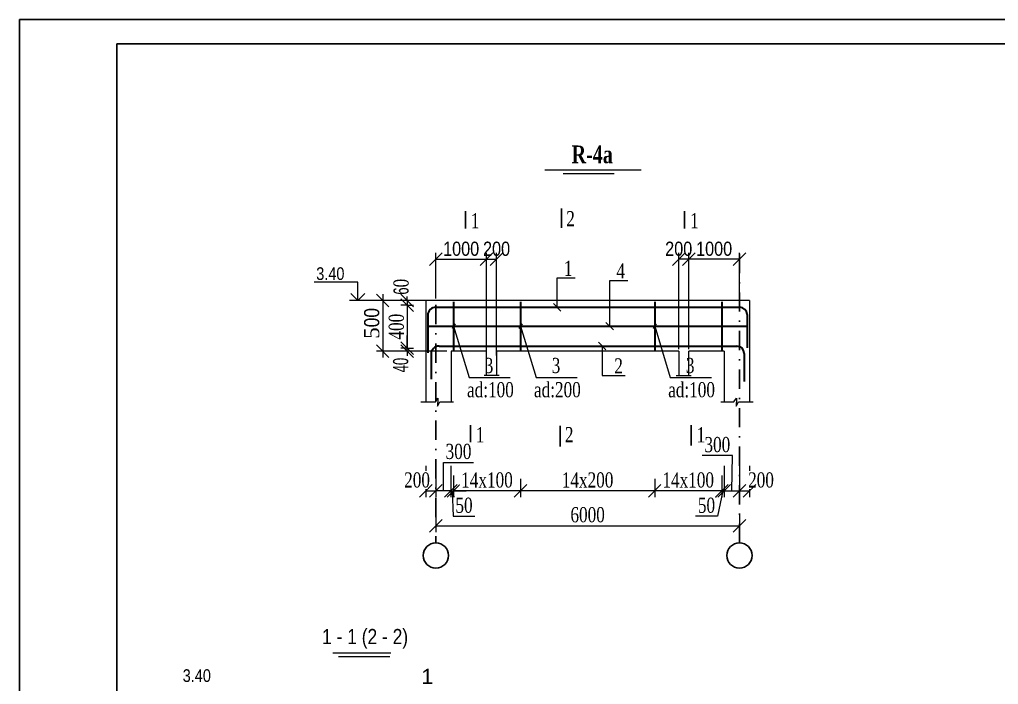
# Model space of a CAD drawing. Header units: millimetres. Extents: x -149347 to 251215, y -2929184 to -2541447.
# Drawn here: x 67574 to 86920, y -2722133 to -2708991 of the extents above; entities that cross this region are included whole.
import ezdxf

# ---------------------------------------------------------------- set-up
doc = ezdxf.new("R2010")
doc.units = ezdxf.units.MM
doc.linetypes.add('DASHDOTX2', pattern=[50.8, 25.4, -12.7, 0, -12.7])
doc.layers.add('APS_MADEIRA', color=35, linetype='Continuous', lineweight=15)
doc.styles.add('400', font='times.ttf', dxfattribs={"width": 0.75, "height": 300})
doc.styles.add('Arial', font='arial.ttf')
doc.styles.add('style1', font='A3TI(LA).TTF', dxfattribs={"height": 400})
doc.styles.add('style6', font='ARIALN.TTF', dxfattribs={"height": 300})
doc.styles.add('Times New  Roman', font='times.ttf')
doc.styles.add('yazitipi', font='ARIALN.TTF')
doc.dimstyles.new('DIM_100', dxfattribs={"dimscale": 100, "dimtxt": 250, "dimasz": 2.5, "dimexe": 1.25, "dimexo": 0.625, "dimtad": 1, "dimdec": 0, "dimtxsty": 'style1', "dimblk": 'OBLIQUE', "dimcen": 2.5, "dimdle": 1.25, "dimclrd": 251, "dimclre": 251, "dimaunit": 1, "dimadec": 3, "dimazin": 0, "dimtfac": 1, "dimtdec": 0, "dimtmove": 1, "dimatfit": 3, "dimfxl": 1.25, "dimlwd": 5, "dimlwe": 5, "dimarcsym": 0})
doc.dimstyles.new('sevda', dxfattribs={"dimscale": 100, "dimtxt": 2.8, "dimasz": 2.5, "dimexe": 1.25, "dimexo": 0.625, "dimtad": 1, "dimtxsty": 'yazitipi', "dimblk": 'OBLIQUE', "dimcen": 2.5, "dimclrd": 253, "dimclre": 253, "dimclrt": 73, "dimaunit": 1, "dimadec": 3, "dimazin": 0, "dimtfac": 1, "dimtmove": 1, "dimatfit": 3, "dimfxl": 1, "dimlwd": 9, "dimlwe": 9, "dimarcsym": 0})
doc.dimstyles.new('tebriz', dxfattribs={"dimtxt": 280, "dimasz": 150, "dimexe": 150, "dimexo": 0.625, "dimgap": 65, "dimtad": 1, "dimdec": 0, "dimdsep": 32, "dimtxsty": 'Times New  Roman', "dimblk": 'OBLIQUE', "dimcen": 0, "dimdle": 150, "dimclrd": 7, "dimclre": 256, "dimclrt": 256, "dimadec": 0, "dimazin": 0, "dimtfac": 1, "dimtdec": 0, "dimtmove": 0, "dimatfit": 3, "dimldrblk": 'OBLIQUE', "dimfxl": 1, "dimtolj": 1, "dimlwd": 15, "dimlwe": 9, "dimarcsym": 0})

# ---------------------------------------------------------------- blocks, each defined once
blk = doc.blocks.new('_Oblique')
at = {"color": 0, "linetype": 'ByBlock', "lineweight": -2}
blk.add_line((-0.5, -0.5), (0.5, 0.5), dxfattribs=at)
blk = doc.blocks.new('*D675')
at = {"color": 251, "linetype": 'ByBlock', "lineweight": 5, "ltscale": 15, "transparency": 16777216}
blk.add_line((74750, -2714421), (74750, -2715670), dxfattribs=at)
at = {"color": 251, "lineweight": 5, "ltscale": 15, "transparency": 16777216}
for p, q in [((75780, -2714546), (74625, -2714546)), ((76017, -2715545), (74625, -2715545))]:
    blk.add_line(p, q, dxfattribs=at)
at = {"layer": 'Defpoints', "color": 0, "lineweight": 15, "ltscale": 15, "transparency": 16777216}
for p in [(75843, -2714546), (74750, -2715545), (76080, -2715545)]:
    blk.add_point(p, dxfattribs=at)
at = {"color": 251, "lineweight": 5, "ltscale": 15, "transparency": 16777216, "xscale": 250, "yscale": 250, "zscale": 250}
for p, rotation in [((74750, -2714546), 90), ((74750, -2715545), 270)]:
    blk.add_blockref('_Oblique', p, dxfattribs=dict(at, rotation=rotation))
at = {"color": 0, "lineweight": 15, "ltscale": 15, "transparency": 16777216, "insert": (74535, -2714996), "char_height": 300, "attachment_point": 5, "rotation": 90, "style": 'style6'}
blk.add_mtext('{\\fTimes New Roman|b0|i0|c238|p18;5}00', dxfattribs=at)
blk = doc.blocks.new('*D847')
at = {"color": 251, "linetype": 'ByBlock', "lineweight": 5, "ltscale": 50, "transparency": 16777216}
for p, q in [((75236, -2714546), (75236, -2714296)), ((75236, -2714636), (75236, -2714886))]:
    blk.add_line(p, q, dxfattribs=at)
at = {"color": 251, "lineweight": 5, "ltscale": 50, "transparency": 16777216}
for p, q in [((75237, -2714546), (75111, -2714546)), ((75237, -2714636), (75111, -2714636))]:
    blk.add_line(p, q, dxfattribs=at)
at = {"layer": 'Defpoints', "color": 0, "lineweight": 15, "ltscale": 50, "transparency": 16777216}
for p in [(75236, -2714636), (75531, -2714636), (75636, -2714546)]:
    blk.add_point(p, dxfattribs=at)
at = {"color": 0, "lineweight": 15, "ltscale": 50, "transparency": 16777216, "insert": (75115, -2714272), "char_height": 300, "attachment_point": 5, "rotation": 90, "style": '400', "bg_fill": 3, "box_fill_scale": 1.1, "bg_fill_color": 9, "bg_fill_true_color": 13158600, "bg_fill_transparency": 0}
blk.add_mtext('{\\fArial Narrow|b0|i0|c238|p34;6}0', dxfattribs=at)
at = {"color": 251, "linetype": 'ByBlock', "lineweight": 5, "ltscale": 50, "transparency": 16777216}
blk.add_line((75236, -2714546), (75236, -2714636), dxfattribs=at)
at = {"color": 251, "lineweight": 5, "ltscale": 50, "transparency": 16777216, "xscale": 250, "yscale": 250, "zscale": 250}
for p, rotation in [((75236, -2714546), 270), ((75236, -2714636), 90)]:
    blk.add_blockref('_Oblique', p, dxfattribs=dict(at, rotation=rotation))
blk = doc.blocks.new('*D848')
at = {"color": 251, "linetype": 'ByBlock', "lineweight": 5, "ltscale": 50, "transparency": 16777216}
for p, q in [((75236, -2715486), (75236, -2715236)), ((75236, -2715545), (75236, -2715795))]:
    blk.add_line(p, q, dxfattribs=at)
at = {"color": 251, "lineweight": 5, "ltscale": 50, "transparency": 16777216}
for p, q in [((75237, -2715486), (75111, -2715486)), ((75237, -2715545), (75111, -2715545))]:
    blk.add_line(p, q, dxfattribs=at)
at = {"layer": 'Defpoints', "color": 0, "lineweight": 15, "ltscale": 50, "transparency": 16777216}
for p in [(75236, -2715486), (75447, -2715545), (75458, -2715486)]:
    blk.add_point(p, dxfattribs=at)
at = {"color": 0, "lineweight": 15, "ltscale": 50, "transparency": 16777216, "insert": (75107, -2715820), "char_height": 300, "attachment_point": 5, "rotation": 90, "style": '400', "bg_fill": 3, "box_fill_scale": 1.1, "bg_fill_color": 9, "bg_fill_true_color": 13158600, "bg_fill_transparency": 0}
blk.add_mtext('{\\fArial Narrow|b0|i0|c238|p34;40}', dxfattribs=at)
at = {"color": 251, "linetype": 'ByBlock', "lineweight": 5, "ltscale": 50, "transparency": 16777216}
blk.add_line((75236, -2715545), (75236, -2715486), dxfattribs=at)
at = {"color": 251, "lineweight": 5, "ltscale": 50, "transparency": 16777216, "xscale": 250, "yscale": 250, "zscale": 250}
for p, rotation in [((75236, -2715486), 270), ((75236, -2715545), 90)]:
    blk.add_blockref('_Oblique', p, dxfattribs=dict(at, rotation=rotation))
blk = doc.blocks.new('*D676')
at = {"color": 251, "linetype": 'ByBlock', "lineweight": 5, "ltscale": 50, "transparency": 16777216}
blk.add_line((75236, -2714634), (75236, -2715487), dxfattribs=at)
at = {"color": 251, "lineweight": 5, "ltscale": 50, "transparency": 16777216}
for p, q in [((75236, -2714636), (75361, -2714636)), ((75236, -2715486), (75361, -2715486))]:
    blk.add_line(p, q, dxfattribs=at)
at = {"layer": 'Defpoints', "color": 0, "lineweight": 15, "ltscale": 50, "transparency": 16777216}
for p in [(75236, -2714636), (75236, -2715486), (75236, -2715486)]:
    blk.add_point(p, dxfattribs=at)
at = {"color": 0, "lineweight": 15, "ltscale": 50, "transparency": 16777216, "insert": (75021, -2715061), "char_height": 300, "attachment_point": 5, "rotation": 90, "style": '400', "bg_fill": 3, "box_fill_scale": 1.1, "bg_fill_color": 9, "bg_fill_true_color": 13158600, "bg_fill_transparency": 0}
blk.add_mtext('{\\fTimes New Roman|b0|i0|c238|p18;4}00', dxfattribs=at)
at = {"color": 251, "lineweight": 5, "ltscale": 50, "transparency": 16777216, "xscale": 250, "yscale": 250, "zscale": 250}
for p, rotation in [((75236, -2714636), 90), ((75236, -2715486), 270)]:
    blk.add_blockref('_Oblique', p, dxfattribs=dict(at, rotation=rotation))
blk = doc.blocks.new('*D677')
at = {"color": 251, "lineweight": 5, "ltscale": 50, "transparency": 16777216}
for p, q in [((75801, -2718778), (75801, -2719120)), ((81801, -2718778), (81801, -2719120))]:
    blk.add_line(p, q, dxfattribs=at)
at = {"color": 251, "linetype": 'ByBlock', "lineweight": 5, "ltscale": 50, "transparency": 16777216}
blk.add_line((75800, -2718995), (81803, -2718995), dxfattribs=at)
at = {"layer": 'Defpoints', "color": 0, "lineweight": 15, "ltscale": 50, "transparency": 16777216}
for p in [(75801, -2718716), (81801, -2718716), (81801, -2718995)]:
    blk.add_point(p, dxfattribs=at)
at = {"color": 251, "lineweight": 5, "ltscale": 50, "transparency": 16777216, "xscale": 250, "yscale": 250, "zscale": 250, "rotation": 180}
blk.add_blockref('_Oblique', (75801, -2718995), dxfattribs=at)
at = {"color": 251, "lineweight": 5, "ltscale": 50, "transparency": 16777216, "xscale": 250, "yscale": 250, "zscale": 250}
blk.add_blockref('_Oblique', (81801, -2718995), dxfattribs=at)
at = {"color": 0, "lineweight": 15, "ltscale": 50, "transparency": 16777216, "insert": (78801, -2718780), "char_height": 300, "attachment_point": 5, "style": '400', "bg_fill": 3, "box_fill_scale": 1.1, "bg_fill_color": 9, "bg_fill_true_color": 13158600, "bg_fill_transparency": 0}
blk.add_mtext('6000', dxfattribs=at)
blk = doc.blocks.new('mekteb')
at = {"color": 0, "lineweight": 25}
for p, q in [((99643, -1821466), (139843, -1821466)), ((99643, -1849866), (99643, -1821466))]:
    blk.add_line(p, q, dxfattribs=at)
at = {"color": 0, "lineweight": 25, "ltscale": 15}
for p in [(101643, -1849366), (139343, -1821966)]:
    blk.add_line(p, (101643, -1821966), dxfattribs=at)
blk = doc.blocks.new('*D678')
at = {"color": 253, "linetype": 'Continuous', "lineweight": 9, "ltscale": 15, "transparency": 16777216}
for p, q in [((75801, -2714503), (75801, -2713603)), ((76801, -2714041), (76801, -2713603))]:
    blk.add_line(p, q, dxfattribs=at)
at = {"color": 253, "lineweight": 9, "ltscale": 15, "transparency": 16777216}
blk.add_line((75801, -2713728), (76801, -2713728), dxfattribs=at)
at = {"layer": 'Defpoints', "color": 0, "lineweight": 15, "ltscale": 15, "transparency": 16777216}
for p in [(76801, -2713728), (76801, -2714103), (75801, -2714565)]:
    blk.add_point(p, dxfattribs=at)
at = {"color": 253, "lineweight": 9, "ltscale": 15, "transparency": 16777216, "xscale": 250, "yscale": 250, "zscale": 250, "rotation": 180}
blk.add_blockref('_Oblique', (75801, -2713728), dxfattribs=at)
at = {"color": 253, "lineweight": 9, "ltscale": 15, "transparency": 16777216, "xscale": 250, "yscale": 250, "zscale": 250}
blk.add_blockref('_Oblique', (76801, -2713728), dxfattribs=at)
at = {"color": 73, "lineweight": 15, "ltscale": 15, "transparency": 16777216, "insert": (76301, -2713523), "char_height": 280, "attachment_point": 5, "style": 'yazitipi'}
blk.add_mtext('1000', dxfattribs=at)
blk = doc.blocks.new('*D679')
at = {"color": 253, "linetype": 'Continuous', "lineweight": 9, "ltscale": 15, "transparency": 16777216}
for p, q in [((76801, -2715565), (76801, -2713603)), ((77001, -2715634), (77001, -2713603))]:
    blk.add_line(p, q, dxfattribs=at)
at = {"color": 253, "lineweight": 9, "ltscale": 15, "transparency": 16777216}
blk.add_line((76801, -2713728), (77001, -2713728), dxfattribs=at)
at = {"layer": 'Defpoints', "color": 0, "lineweight": 15, "ltscale": 15, "transparency": 16777216}
for p in [(77001, -2713728), (76801, -2715627), (77001, -2715697)]:
    blk.add_point(p, dxfattribs=at)
at = {"color": 253, "lineweight": 9, "ltscale": 15, "transparency": 16777216, "xscale": 250, "yscale": 250, "zscale": 250, "rotation": 180}
blk.add_blockref('_Oblique', (76801, -2713728), dxfattribs=at)
at = {"color": 253, "lineweight": 9, "ltscale": 15, "transparency": 16777216, "xscale": 250, "yscale": 250, "zscale": 250}
blk.add_blockref('_Oblique', (77001, -2713728), dxfattribs=at)
at = {"color": 73, "lineweight": 15, "ltscale": 15, "transparency": 16777216, "insert": (77001, -2713523), "char_height": 280, "attachment_point": 5, "style": 'yazitipi'}
blk.add_mtext('200', dxfattribs=at)
blk = doc.blocks.new('*D680')
at = {"color": 253, "linetype": 'Continuous', "lineweight": 9, "ltscale": 15, "transparency": 16777216}
for p, q in [((80801, -2714041), (80801, -2713603)), ((81801, -2714503), (81801, -2713603))]:
    blk.add_line(p, q, dxfattribs=at)
at = {"color": 253, "lineweight": 9, "ltscale": 15, "transparency": 16777216}
blk.add_line((81801, -2713728), (80801, -2713728), dxfattribs=at)
at = {"layer": 'Defpoints', "color": 0, "lineweight": 15, "ltscale": 15, "transparency": 16777216}
for p in [(80801, -2713728), (80801, -2714103), (81801, -2714565)]:
    blk.add_point(p, dxfattribs=at)
at = {"color": 253, "lineweight": 9, "ltscale": 15, "transparency": 16777216, "xscale": 250, "yscale": 250, "zscale": 250, "rotation": 180}
blk.add_blockref('_Oblique', (80801, -2713728), dxfattribs=at)
at = {"color": 253, "lineweight": 9, "ltscale": 15, "transparency": 16777216, "xscale": 250, "yscale": 250, "zscale": 250}
blk.add_blockref('_Oblique', (81801, -2713728), dxfattribs=at)
at = {"color": 73, "lineweight": 15, "ltscale": 15, "transparency": 16777216, "insert": (81301, -2713523), "char_height": 280, "attachment_point": 5, "style": 'yazitipi'}
blk.add_mtext('1000', dxfattribs=at)
blk = doc.blocks.new('*D681')
at = {"color": 253, "linetype": 'Continuous', "lineweight": 9, "ltscale": 15, "transparency": 16777216}
for p, q in [((80601, -2715508), (80601, -2713603)), ((80801, -2715503), (80801, -2713603))]:
    blk.add_line(p, q, dxfattribs=at)
at = {"color": 253, "lineweight": 9, "ltscale": 15, "transparency": 16777216}
blk.add_line((80801, -2713728), (80601, -2713728), dxfattribs=at)
at = {"layer": 'Defpoints', "color": 0, "lineweight": 15, "ltscale": 15, "transparency": 16777216}
for p in [(80601, -2713728), (80601, -2715571), (80801, -2715566)]:
    blk.add_point(p, dxfattribs=at)
at = {"color": 253, "lineweight": 9, "ltscale": 15, "transparency": 16777216, "xscale": 250, "yscale": 250, "zscale": 250, "rotation": 180}
blk.add_blockref('_Oblique', (80601, -2713728), dxfattribs=at)
at = {"color": 253, "lineweight": 9, "ltscale": 15, "transparency": 16777216, "xscale": 250, "yscale": 250, "zscale": 250}
blk.add_blockref('_Oblique', (80801, -2713728), dxfattribs=at)
at = {"color": 73, "lineweight": 15, "ltscale": 15, "transparency": 16777216, "insert": (80601, -2713523), "char_height": 280, "attachment_point": 5, "style": 'yazitipi'}
blk.add_mtext('{\\fArial Narrow|b0|i0|c238|p34;200}', dxfattribs=at)
blk = doc.blocks.new('*D745')
at = {"color": 251, "linetype": 'ByBlock', "lineweight": 5, "ltscale": 50, "transparency": 16777216}
for p, q in [((75951, -2718309), (75950, -2717744)), ((75950, -2717744), (76548, -2717744)), ((76102, -2718309), (75800, -2718309))]:
    blk.add_line(p, q, dxfattribs=at)
at = {"color": 251, "lineweight": 5, "ltscale": 50, "transparency": 16777216}
for p, q in [((75801, -2717809), (75801, -2718434)), ((76100, -2717809), (76100, -2718434))]:
    blk.add_line(p, q, dxfattribs=at)
at = {"layer": 'Defpoints', "color": 0, "lineweight": 15, "ltscale": 50, "transparency": 16777216}
for p in [(75801, -2717602), (75801, -2718309)]:
    blk.add_point(p, dxfattribs=at)
at = {"color": 251, "lineweight": 5, "ltscale": 50, "transparency": 16777216, "xscale": 250, "yscale": 250, "zscale": 250, "rotation": 180}
blk.add_blockref('_Oblique', (75801, -2718309), dxfattribs=at)
at = {"color": 251, "lineweight": 5, "ltscale": 50, "transparency": 16777216, "xscale": 250, "yscale": 250, "zscale": 250}
blk.add_blockref('_Oblique', (76100, -2718309), dxfattribs=at)
at = {"color": 0, "lineweight": 15, "ltscale": 50, "transparency": 16777216, "insert": (76249, -2717529), "char_height": 300, "attachment_point": 5, "style": '400', "bg_fill": 3, "box_fill_scale": 1.1, "bg_fill_color": 9, "bg_fill_true_color": 13158600, "bg_fill_transparency": 0}
blk.add_mtext('{\\fTimes New Roman|b0|i0|c238|p18;3}00', dxfattribs=at)
at = {"layer": 'Defpoints', "color": 0, "lineweight": 15, "ltscale": 50, "transparency": 16777216}
blk.add_point((76100, -2717602), dxfattribs=at)
blk = doc.blocks.new('*D746')
at = {"color": 251, "lineweight": 5, "ltscale": 50, "transparency": 16777216}
for p, q in [((75601, -2717809), (75601, -2718434)), ((75801, -2717809), (75801, -2718434))]:
    blk.add_line(p, q, dxfattribs=at)
at = {"color": 251, "linetype": 'ByBlock', "lineweight": 5, "ltscale": 50, "transparency": 16777216}
blk.add_line((75600, -2718309), (75803, -2718309), dxfattribs=at)
at = {"layer": 'Defpoints', "color": 0, "lineweight": 15, "ltscale": 50, "transparency": 16777216}
for p in [(75601, -2717671), (75801, -2717597)]:
    blk.add_point(p, dxfattribs=at)
at = {"color": 0, "lineweight": 15, "ltscale": 50, "transparency": 16777216, "insert": (75430, -2718093), "char_height": 300, "attachment_point": 5, "style": '400', "bg_fill": 3, "box_fill_scale": 1.1, "bg_fill_color": 9, "bg_fill_true_color": 13158600, "bg_fill_transparency": 0}
blk.add_mtext('{\\fTimes New Roman|b0|i0|c238|p18;2}00', dxfattribs=at)
at = {"layer": 'Defpoints', "color": 0, "lineweight": 15, "ltscale": 50, "transparency": 16777216}
blk.add_point((75801, -2718309), dxfattribs=at)
at = {"color": 251, "lineweight": 5, "ltscale": 50, "transparency": 16777216, "xscale": 250, "yscale": 250, "zscale": 250, "rotation": 180}
blk.add_blockref('_Oblique', (75601, -2718309), dxfattribs=at)
at = {"color": 251, "lineweight": 5, "ltscale": 50, "transparency": 16777216, "xscale": 250, "yscale": 250, "zscale": 250}
blk.add_blockref('_Oblique', (75801, -2718309), dxfattribs=at)
blk = doc.blocks.new('*D747')
at = {"color": 251, "lineweight": 5, "ltscale": 50, "transparency": 16777216}
for p, q in [((76100, -2718005), (76100, -2718434)), ((76150, -2718005), (76150, -2718434))]:
    blk.add_line(p, q, dxfattribs=at)
at = {"color": 251, "linetype": 'ByBlock', "lineweight": 5, "ltscale": 50, "transparency": 16777216}
for p, q in [((76100, -2718309), (75850, -2718309)), ((76100, -2718309), (76150, -2718309)), ((76100, -2718309), (76150, -2718309)), ((76125, -2718309), (76143, -2718809)), ((76150, -2718309), (76400, -2718309)), ((76143, -2718809), (76573, -2718809))]:
    blk.add_line(p, q, dxfattribs=at)
at = {"layer": 'Defpoints', "color": 0, "lineweight": 15, "ltscale": 50, "transparency": 16777216}
for p in [(76100, -2717942), (76150, -2717942), (76150, -2718309)]:
    blk.add_point(p, dxfattribs=at)
at = {"color": 0, "lineweight": 15, "ltscale": 50, "transparency": 16777216, "insert": (76358, -2718593), "char_height": 300, "attachment_point": 5, "style": '400', "bg_fill": 3, "box_fill_scale": 1.1, "bg_fill_color": 9, "bg_fill_true_color": 13158600, "bg_fill_transparency": 0}
blk.add_mtext('50', dxfattribs=at)
at = {"color": 251, "lineweight": 5, "ltscale": 50, "transparency": 16777216, "xscale": 250, "yscale": 250, "zscale": 250}
blk.add_blockref('_Oblique', (76100, -2718309), dxfattribs=at)
at = {"color": 251, "lineweight": 5, "ltscale": 50, "transparency": 16777216, "xscale": 250, "yscale": 250, "zscale": 250, "rotation": 180}
blk.add_blockref('_Oblique', (76150, -2718309), dxfattribs=at)
blk = doc.blocks.new('*D748')
at = {"color": 251, "lineweight": 5, "ltscale": 50, "transparency": 16777216}
for p, q in [((81451, -2718005), (81451, -2718434)), ((81501, -2718005), (81501, -2718434))]:
    blk.add_line(p, q, dxfattribs=at)
at = {"color": 251, "linetype": 'ByBlock', "lineweight": 5, "ltscale": 50, "transparency": 16777216}
for p, q in [((81451, -2718309), (81201, -2718309)), ((81476, -2718309), (81365, -2718809)), ((81501, -2718309), (81451, -2718309)), ((81501, -2718309), (81451, -2718309)), ((81501, -2718309), (81751, -2718309)), ((81365, -2718809), (80936, -2718809))]:
    blk.add_line(p, q, dxfattribs=at)
at = {"layer": 'Defpoints', "color": 0, "lineweight": 15, "ltscale": 50, "transparency": 16777216}
for p in [(81451, -2717942), (81501, -2717942), (81451, -2718309)]:
    blk.add_point(p, dxfattribs=at)
at = {"color": 0, "lineweight": 15, "ltscale": 50, "transparency": 16777216, "insert": (81150, -2718593), "char_height": 300, "attachment_point": 5, "style": '400', "bg_fill": 3, "box_fill_scale": 1.1, "bg_fill_color": 9, "bg_fill_true_color": 13158600, "bg_fill_transparency": 0}
blk.add_mtext('50', dxfattribs=at)
at = {"color": 251, "lineweight": 5, "ltscale": 50, "transparency": 16777216, "xscale": 250, "yscale": 250, "zscale": 250}
blk.add_blockref('_Oblique', (81451, -2718309), dxfattribs=at)
at = {"color": 251, "lineweight": 5, "ltscale": 50, "transparency": 16777216, "xscale": 250, "yscale": 250, "zscale": 250, "rotation": 180}
blk.add_blockref('_Oblique', (81501, -2718309), dxfattribs=at)
blk = doc.blocks.new('*D749')
at = {"color": 251, "lineweight": 5, "ltscale": 50, "transparency": 16777216}
for p, q in [((80126, -2718067), (80126, -2718434)), ((81451, -2718067), (81451, -2718434))]:
    blk.add_line(p, q, dxfattribs=at)
at = {"color": 251, "linetype": 'ByBlock', "lineweight": 5, "ltscale": 50, "transparency": 16777216}
blk.add_line((81453, -2718309), (80125, -2718309), dxfattribs=at)
at = {"layer": 'Defpoints', "color": 0, "lineweight": 15, "ltscale": 50, "transparency": 16777216}
for p in [(80126, -2718005), (81451, -2718005), (80126, -2718309)]:
    blk.add_point(p, dxfattribs=at)
at = {"color": 251, "lineweight": 5, "ltscale": 50, "transparency": 16777216, "xscale": 250, "yscale": 250, "zscale": 250, "rotation": 180}
blk.add_blockref('_Oblique', (80126, -2718309), dxfattribs=at)
at = {"color": 251, "lineweight": 5, "ltscale": 50, "transparency": 16777216, "xscale": 250, "yscale": 250, "zscale": 250}
blk.add_blockref('_Oblique', (81451, -2718309), dxfattribs=at)
at = {"color": 0, "lineweight": 15, "ltscale": 50, "transparency": 16777216, "insert": (80789, -2718093), "char_height": 300, "attachment_point": 5, "style": '400', "bg_fill": 3, "box_fill_scale": 1.1, "bg_fill_color": 9, "bg_fill_true_color": 13158600, "bg_fill_transparency": 0}
blk.add_mtext('{\\fTimes New Roman|b0|i0|c238|p18;14x100}', dxfattribs=at)
blk = doc.blocks.new('*D750')
at = {"color": 251, "lineweight": 5, "ltscale": 50, "transparency": 16777216}
for p, q in [((77474, -2718067), (77474, -2718434)), ((80126, -2718067), (80126, -2718434))]:
    blk.add_line(p, q, dxfattribs=at)
at = {"color": 251, "linetype": 'ByBlock', "lineweight": 5, "ltscale": 50, "transparency": 16777216}
blk.add_line((80128, -2718309), (77473, -2718309), dxfattribs=at)
at = {"layer": 'Defpoints', "color": 0, "lineweight": 15, "ltscale": 50, "transparency": 16777216}
for p in [(77474, -2718005), (80126, -2718005), (77474, -2718309)]:
    blk.add_point(p, dxfattribs=at)
at = {"color": 251, "lineweight": 5, "ltscale": 50, "transparency": 16777216, "xscale": 250, "yscale": 250, "zscale": 250, "rotation": 180}
blk.add_blockref('_Oblique', (77474, -2718309), dxfattribs=at)
at = {"color": 251, "lineweight": 5, "ltscale": 50, "transparency": 16777216, "xscale": 250, "yscale": 250, "zscale": 250}
blk.add_blockref('_Oblique', (80126, -2718309), dxfattribs=at)
at = {"color": 0, "lineweight": 15, "ltscale": 50, "transparency": 16777216, "insert": (78800, -2718093), "char_height": 300, "attachment_point": 5, "style": '400', "bg_fill": 3, "box_fill_scale": 1.1, "bg_fill_color": 9, "bg_fill_true_color": 13158600, "bg_fill_transparency": 0}
blk.add_mtext('{\\fTimes New Roman|b0|i0|c238|p18;14x2}00', dxfattribs=at)
blk = doc.blocks.new('*D751')
at = {"color": 251, "lineweight": 5, "ltscale": 50, "transparency": 16777216}
for p, q in [((76150, -2718005), (76150, -2718434)), ((77474, -2718067), (77474, -2718434))]:
    blk.add_line(p, q, dxfattribs=at)
at = {"color": 251, "linetype": 'ByBlock', "lineweight": 5, "ltscale": 50, "transparency": 16777216}
blk.add_line((77475, -2718309), (76149, -2718309), dxfattribs=at)
at = {"layer": 'Defpoints', "color": 0, "lineweight": 15, "ltscale": 50, "transparency": 16777216}
for p in [(76150, -2717942), (77474, -2718005), (76150, -2718309)]:
    blk.add_point(p, dxfattribs=at)
at = {"color": 251, "lineweight": 5, "ltscale": 50, "transparency": 16777216, "xscale": 250, "yscale": 250, "zscale": 250, "rotation": 180}
blk.add_blockref('_Oblique', (76150, -2718309), dxfattribs=at)
at = {"color": 251, "lineweight": 5, "ltscale": 50, "transparency": 16777216, "xscale": 250, "yscale": 250, "zscale": 250}
blk.add_blockref('_Oblique', (77474, -2718309), dxfattribs=at)
at = {"color": 0, "lineweight": 15, "ltscale": 50, "transparency": 16777216, "insert": (76812, -2718093), "char_height": 300, "attachment_point": 5, "style": '400', "bg_fill": 3, "box_fill_scale": 1.1, "bg_fill_color": 9, "bg_fill_true_color": 13158600, "bg_fill_transparency": 0}
blk.add_mtext('{\\fTimes New Roman|b0|i0|c238|p18;14x100}', dxfattribs=at)
blk = doc.blocks.new('*D752')
at = {"color": 251, "lineweight": 5, "ltscale": 50, "transparency": 16777216}
for p, q in [((81801, -2717809), (81801, -2718434)), ((82001, -2717809), (82001, -2718434))]:
    blk.add_line(p, q, dxfattribs=at)
at = {"color": 251, "linetype": 'ByBlock', "lineweight": 5, "ltscale": 50, "transparency": 16777216}
blk.add_line((81800, -2718309), (82003, -2718309), dxfattribs=at)
at = {"layer": 'Defpoints', "color": 0, "lineweight": 15, "ltscale": 50, "transparency": 16777216}
for p in [(81801, -2717148), (82001, -2717148)]:
    blk.add_point(p, dxfattribs=at)
at = {"color": 0, "lineweight": 15, "ltscale": 50, "transparency": 16777216, "insert": (82228, -2718093), "char_height": 300, "attachment_point": 5, "style": '400', "bg_fill": 3, "box_fill_scale": 1.1, "bg_fill_color": 9, "bg_fill_true_color": 13158600, "bg_fill_transparency": 0}
blk.add_mtext('{\\fTimes New Roman|b0|i0|c238|p18;2}00', dxfattribs=at)
at = {"layer": 'Defpoints', "color": 0, "lineweight": 15, "ltscale": 50, "transparency": 16777216}
blk.add_point((82001, -2718309), dxfattribs=at)
at = {"color": 251, "lineweight": 5, "ltscale": 50, "transparency": 16777216, "xscale": 250, "yscale": 250, "zscale": 250, "rotation": 180}
blk.add_blockref('_Oblique', (81801, -2718309), dxfattribs=at)
at = {"color": 251, "lineweight": 5, "ltscale": 50, "transparency": 16777216, "xscale": 250, "yscale": 250, "zscale": 250}
blk.add_blockref('_Oblique', (82001, -2718309), dxfattribs=at)
blk = doc.blocks.new('*D852')
at = {"color": 251, "linetype": 'ByBlock', "lineweight": 5, "ltscale": 50, "transparency": 16777216}
for p, q in [((81664, -2717609), (81066, -2717609)), ((81651, -2718309), (81664, -2717609)), ((81500, -2718309), (81803, -2718309))]:
    blk.add_line(p, q, dxfattribs=at)
at = {"color": 251, "lineweight": 5, "ltscale": 50, "transparency": 16777216}
for p, q in [((81501, -2717809), (81501, -2718434)), ((81801, -2717809), (81801, -2718434))]:
    blk.add_line(p, q, dxfattribs=at)
at = {"layer": 'Defpoints', "color": 0, "lineweight": 15, "ltscale": 50, "transparency": 16777216}
for p in [(81501, -2717683), (81801, -2717671), (81801, -2718309)]:
    blk.add_point(p, dxfattribs=at)
at = {"color": 251, "lineweight": 5, "ltscale": 50, "transparency": 16777216, "xscale": 250, "yscale": 250, "zscale": 250, "rotation": 180}
blk.add_blockref('_Oblique', (81501, -2718309), dxfattribs=at)
at = {"color": 251, "lineweight": 5, "ltscale": 50, "transparency": 16777216, "xscale": 250, "yscale": 250, "zscale": 250}
blk.add_blockref('_Oblique', (81801, -2718309), dxfattribs=at)
at = {"color": 0, "lineweight": 15, "ltscale": 50, "transparency": 16777216, "insert": (81365, -2717394), "char_height": 300, "attachment_point": 5, "style": '400', "bg_fill": 3, "box_fill_scale": 1.1, "bg_fill_color": 9, "bg_fill_true_color": 13158600, "bg_fill_transparency": 0}
blk.add_mtext('{\\fTimes New Roman|b0|i0|c238|p18;3}00', dxfattribs=at)

msp = doc.modelspace()

# ---------------------------------------------------------------- linework, layer by layer
at = {"lineweight": 9}
for p, q in [((77958.09166, -2711959.85228), (79858.50752, -2711959.85228)), ((78316.94796, -2712034.88966), (79327.93808, -2712034.88966)), ((73767.67279, -2721505.70923), (74914.01359, -2721505.70923)), ((73878.14438, -2721580.74661), (74889.1345, -2721580.74661))]:
    msp.add_line(p, q, dxfattribs=at)
at = {"color": 7, "lineweight": 30, "ltscale": 15}
for p, q in [((78282.33505, -2712722.40925), (78282.33505, -2712948.56205)), ((78282.33505, -2712722.40925), (78282.33505, -2713109.03139)), ((76384.52849, -2712776.45527), (76384.52849, -2713002.60807)), ((76384.52849, -2712776.45527), (76384.52849, -2713118.89315)), ((80715.2335, -2712776.45527), (80715.2335, -2713002.60807)), ((80715.2335, -2712776.45527), (80715.2335, -2713118.89315)), ((76486.71613, -2717009.96261), (76486.71613, -2717410.46574)), ((78255.15965, -2717023.80649), (78255.15965, -2717432.89349)), ((80845.90114, -2717009.96261), (80845.90114, -2717410.46574))]:
    msp.add_line(p, q, dxfattribs=at)
at = {"color": 252, "linetype": 'DASHDOTX2', "ltscale": 15, "true_color": 0xa97986}
for p, q in [((81801.47452, -2713620.7842), (81801.47452, -2719334.4991)), ((75801.47452, -2714632.75252), (75801.47452, -2719334.4991))]:
    msp.add_line(p, q, dxfattribs=at)
at = {"color": 7, "lineweight": 15}
for p, q in [((77001.47452, -2714546.72333), (75601.35774, -2714546.82928)), ((75601.35774, -2714546.82928), (75601.47452, -2716547.4644)), ((77403.80056, -2714546.69288), (77001.47452, -2714546.72333)), ((80801.43436, -2714546.69288), (77403.80056, -2714546.69288)), ((82001.47452, -2714546.69288), (80801.43436, -2714546.69288)), ((82001.47452, -2714546.69288), (82001.47452, -2716547.4644)), ((76180.38344, -2715002.7788), (76120.5656, -2715096.72289)), ((77504.13344, -2715002.68782), (77444.3156, -2715096.6319)), ((80156.38058, -2715002.68396), (80096.56274, -2715096.62804)), ((76715.33387, -2715547.4644), (76101.47452, -2715547.4644)), ((76101.47452, -2715547.4644), (76101.47452, -2716547.4644)), ((76715.33387, -2715547.4644), (76101.47452, -2715547.4644)), ((76801.51445, -2715547.4644), (76715.33387, -2715547.4644)), ((76801.47829, -2716025.22116), (76801.51468, -2715544.46158)), ((77001.47452, -2715544.46158), (77001.47452, -2716025.22116)), ((77419.22445, -2715547.4644), (77001.47452, -2715547.4644)), ((80601.47452, -2715547.4644), (77419.22445, -2715547.4644)), ((80601.47452, -2715544.46158), (80601.47452, -2716025.22116)), ((80801.47074, -2716025.22116), (80801.43436, -2715544.46158)), ((81501.47452, -2715547.4644), (80801.43459, -2715547.4644)), ((81501.47452, -2715547.4644), (81501.47452, -2716547.4644)), ((82001.47452, -2715547.4644), (82001.47452, -2716080.79723)), ((77053.006, -2716025.22116), (76753.97569, -2716025.22116)), ((80549.94303, -2716025.22116), (80848.97334, -2716025.22116))]:
    msp.add_line(p, q, dxfattribs=at)
at = {"color": 7, "lineweight": 35}
for p, q in [((76150.47452, -2714570.8032), (76150.47452, -2715528.6985)), ((77474.22452, -2714570.71221), (77474.22452, -2715528.60751)), ((80126.47166, -2714570.70835), (80126.47166, -2715528.60365)), ((81451.47166, -2714570.8032), (81451.47166, -2715528.6985)), ((75801.47452, -2714676.71262), (76699.90999, -2714676.71262)), ((76699.90999, -2714676.71262), (77403.80056, -2714676.71262)), ((77403.80056, -2714676.71262), (81807.77114, -2714676.71262)), ((81951.47452, -2714820.416), (81951.47452, -2715476.71262)), ((75653.7357, -2715050.85933), (81953.81399, -2715050.85933)), ((75864.84192, -2715445.68071), (76715.33387, -2715445.68071)), ((76715.33387, -2715445.68071), (77419.22445, -2715445.68071)), ((77419.22445, -2715445.68071), (81765.27611, -2715445.68071)), ((75705.89065, -2715604.63169), (75705.89065, -2716095.68071)), ((81895.88005, -2715589.38409), (81895.88005, -2716145.68071))]:
    msp.add_line(p, q, dxfattribs=at)
at = {"color": 7, "lineweight": 15}
for points in [[(74260.20268, -2714545.72062), (74260.20268, -2714182.58773), (73398.35976, -2714182.58773)], [(74398.37559, -2714407.43353), (74260.20268, -2714545.72062), (74122.02977, -2714407.43353)], [(76150.47452, -2715049.75085), (76150.47452, -2715049.75085), (76459.14418, -2716065.93196), (77272.86752, -2716065.93196)], [(77474.22452, -2715049.65986), (77474.22452, -2715049.65986), (77782.89418, -2716065.84097), (78596.61752, -2716065.84097)], [(80126.47166, -2715049.656), (80126.47166, -2715049.656), (80435.14132, -2716065.83711), (81248.86466, -2716065.83711)], [(75505.49157, -2716547.43742), (75791.95287, -2716547.43742), (75841.12356, -2716475.18391), (75835.87011, -2716634.56033), (75880.60688, -2716547.43742), (76149.64351, -2716547.43742)], [(81430.4887, -2716547.43742), (81692.21603, -2716547.43742), (81741.38672, -2716475.18391), (81736.13327, -2716634.56033), (81780.87004, -2716547.43742), (82074.64065, -2716547.43742)]]:
    msp.add_lwpolyline(points, dxfattribs=at)
for centre in [(75801.47452, -2719584.32352), (81801.47452, -2719584.32352)]:
    msp.add_circle(centre, 249.82441)
at = {"layer": 'APS_MADEIRA', "color": 7, "lineweight": 15, "ltscale": 25}
msp.add_line((75170.09328, -2714545.72062), (74097.14979, -2714545.72062), dxfattribs=at)
at = {"layer": 'APS_MADEIRA', "color": 7, "lineweight": 35, "ltscale": 25}
for centre, radius, start, end in [((81807.77114, -2714820.416), 143.70338, 0, 90), ((75864.84192, -2715604.63169), 158.95098, 90, 180), ((81752.17667, -2715589.38409), 143.70338, 0, 90)]:
    msp.add_arc(centre, radius, start, end, dxfattribs=at)

# ---------------------------------------------------------------- texts
at = {"attachment_point": 1}
for s, insert, char_height, width, style in [('{\\fTimes New Roman|b1|i0|c204|p18;R-\\fTimes New Roman|b1|i0|c238|p18;4a}', (78484.37164, -2711479.8819), 350, 1451.5851142, '400'), ('              {\\fArial Narrow|b0|i0|c238|p34; 1 - 1 (2 }-{\\fArial Narrow|b0|i0|c238|p34; 2) }', (72119.62837, -2721036.58398), 300, 7294.1167988, 'style6')]:
    msp.add_mtext(s, dxfattribs=dict(at, insert=insert, char_height=char_height, width=width, style=style))
at = {"char_height": 300, "style": '400'}
for s, insert, attachment_point in [('1', (76493.81735, -2712815.04082), 1), ('2', (78378.60118, -2712776.03466), 1), ('1', (80824.52236, -2712815.04082), 1), ('1', (78332.16034, -2713757.47524), 1), ('{\\fTimes New Roman|b0|i0|c238|p18;4}', (79369.56247, -2713808.58372), 1), ('3', (76767.02451, -2715677.86972), 1), ('3', (78090.77451, -2715677.77873), 1), ('2', (79328.82293, -2715686.58097), 1), ('3', (80743.02165, -2715677.77488), 1), ('{\\fTimes New Roman|b0|i0|c238|p18;ad:}1{\\fTimes New Roman|b0|i0|c238|p18;00}', (77341.82233, -2716156.93648), 3), ('{\\fTimes New Roman|b0|i0|c238|p18;ad:200}', (78665.57233, -2716156.84549), 3), ('{\\fTimes New Roman|b0|i0|c238|p18;ad:}1{\\fTimes New Roman|b0|i0|c238|p18;00}', (81317.81947, -2716156.84163), 3)]:
    msp.add_mtext_dynamic_manual_height_columns(s, width=263.5904201, gutter_width=12.5, heights=[0], dxfattribs=dict(at, insert=insert, attachment_point=attachment_point))
at = {"lineweight": 9, "char_height": 250, "width": 23109.777632, "attachment_point": 1, "style": 'style6'}
for insert in [(73436.80974, -2713887.98003), (70797.78128, -2721833.49281)]:
    msp.add_mtext('{\\fArial Narrow|b0|i0|c238|p34;3.40}', dxfattribs=dict(at, insert=insert))
at = {"color": 7, "lineweight": 15, "ltscale": 50, "char_height": 300, "attachment_point": 1, "style": '400'}
for s, insert in [('1', (76589.27135, -2717048.54816)), ('2', (78351.42579, -2717045.23724)), ('1', (80955.19, -2717048.54816))]:
    msp.add_mtext_dynamic_manual_height_columns(s, width=263.5904201, gutter_width=12.5, heights=[0], dxfattribs=dict(at, insert=insert))
at = {"layer": 'APS_MADEIRA', "color": 7, "lineweight": 9, "ltscale": 25, "insert": (75516.16703, -2721324.13187), "char_height": 300, "attachment_point": 1, "style": 'Arial'}
msp.add_mtext_dynamic_manual_height_columns('  \\P1', width=488.0335854, gutter_width=12.5, heights=[0], dxfattribs=at)

# ---------------------------------------------------------------- dimensions: what is measured, and where the dimension line sits
at = {"color": 1, "lineweight": 15, "ltscale": 15}
dim = msp.add_linear_dim(base=(77001.47452, -2713728.34204), p1=(76801.47452, -2715627.11317), p2=(77001.47452, -2715696.93537), dimstyle='sevda', dxfattribs=at)
dim.commit()
dim.dimension.update_dxf_attribs({"geometry": '*D679', "text_midpoint": (77001.47452, -2713728.34204), "dimtype": 160})
dim = msp.add_linear_dim(base=(80601.37452, -2713728.34204), p1=(80801.43598, -2715565.86595), p2=(80601.37452, -2715570.65073), angle=180, text='{\\fArial Narrow|b0|i0|c238|p34;200}', dimstyle='sevda', dxfattribs=at)
dim.commit()
dim.dimension.update_dxf_attribs({"geometry": '*D681', "text_midpoint": (80601.47452, -2713728.34204), "dimtype": 160})
dim = msp.add_linear_dim(base=(80801.47452, -2713728.34204), p1=(81801.47452, -2714565.29694), p2=(80801.47452, -2714103.34204), angle=180, dimstyle='sevda', dxfattribs=at)
dim.commit()
dim.dimension.update_dxf_attribs({"geometry": '*D680', "text_midpoint": (81301.47452, -2713522.8816)})
at = {"color": 7, "lineweight": 15, "ltscale": 15}
dim = msp.add_linear_dim(base=(74750.44935, -2715545.47942), p1=(75842.61324, -2714545.72062), p2=(76079.82073, -2715545.47942), angle=90, text='{\\fTimes New Roman|b0|i0|c238|p18;5}00', dimstyle='DIM_100', override={"dimlfac": 0.25, "dimtxsty": 'style6'}, dxfattribs=at)
dim.commit()
dim.dimension.update_dxf_attribs({"geometry": '*D675', "text_midpoint": (74750.44935, -2714995.60002), "dimtype": 160})

# ---------------------------------------------------------------- leaders
at = {"color": 2, "lineweight": 15, "ltscale": 15}
for points in [[(78199.08261, -2714676.71262), (78199.08261, -2714096.22069), (78555.85428, -2714096.22069)], [(79236.48474, -2715050.85933), (79236.48474, -2714147.32918), (79593.25641, -2714147.32918)], [(79087.81687, -2715445.68071), (79087.81687, -2716026.17264), (79544.58854, -2716026.17264)]]:
    msp.add_leader(points, dimstyle='tebriz', dxfattribs=at)

# ---------------------------------------------------------------- next in the draw order: dimensions: what is measured, and where the dimension line sits
at = {"color": 7, "lineweight": 15, "ltscale": 50}
for base, p1, p2, text, picture, middle in [((75236.19118, -2714635.72062), (75635.5118, -2714545.72062), (75530.85511, -2714635.72062), '{\\fArial Narrow|b0|i0|c238|p34;6}0', '*D847', (75330.53108, -2714271.52765)), ((75236.19118, -2715485.81518), (75447.14897, -2715545.47942), (75458.31131, -2715485.81518), '{\\fArial Narrow|b0|i0|c238|p34;40}', '*D848', (75322.77588, -2715820.48818))]:
    dim = msp.add_linear_dim(base=base, p1=p1, p2=p2, angle=90, text=text, dimstyle='DIM_100', override={"dimscale": 1, "dimtxt": 300, "dimasz": 250, "dimexe": 125, "dimexo": 62.5, "dimgap": 62.5, "dimtxsty": '400', "dimcen": 250, "dimfxlon": 1, "dimtfill": 1, "dimtfillclr": 256, "dimarcsym": 1}, dxfattribs=at)
    dim.commit()
    dim.dimension.update_dxf_attribs({"geometry": picture, "text_midpoint": middle, "dimtype": 160})
dim = msp.add_linear_dim(base=(81801.47452, -2718995.30181), p1=(75801.47452, -2718715.64234), p2=(81801.47452, -2718715.64234), dimstyle='DIM_100', override={"dimscale": 1, "dimtxt": 300, "dimasz": 250, "dimexe": 125, "dimexo": 62.5, "dimgap": 62.5, "dimtxsty": '400', "dimcen": 250, "dimfxl": 500, "dimfxlon": 1, "dimtfill": 1, "dimtfillclr": 256, "dimarcsym": 1}, dxfattribs=at)
dim.commit()
dim.dimension.update_dxf_attribs({"geometry": '*D677', "text_midpoint": (78801.47452, -2718780.20628)})

# ---------------------------------------------------------------- next in the draw order: linework, layer by layer
at = {"color": 7, "lineweight": 35}
msp.add_line((75642.52325, -2714835.66359), (75642.52325, -2715576.71262), dxfattribs=at)
at = {"layer": 'APS_MADEIRA', "color": 7, "lineweight": 35, "ltscale": 25}
msp.add_arc((75801.47452, -2714835.66359), 158.95098, 90, 180, dxfattribs=at)

# ---------------------------------------------------------------- next in the draw order: dimensions: what is measured, and where the dimension line sits
at = {"color": 1, "lineweight": 15, "ltscale": 15}
dim = msp.add_linear_dim(base=(76801.47452, -2713728.34204), p1=(75801.47452, -2714565.29694), p2=(76801.47452, -2714103.34204), dimstyle='sevda', dxfattribs=at)
dim.commit()
dim.dimension.update_dxf_attribs({"geometry": '*D678', "text_midpoint": (76301.47452, -2713522.8816)})
at = {"color": 7, "lineweight": 15, "ltscale": 50}
dim = msp.add_linear_dim(base=(75236.19118, -2715485.81518), p1=(75236.19118, -2714635.72062), p2=(75236.19118, -2715485.81518), angle=90, text='{\\fTimes New Roman|b0|i0|c238|p18;4}00', dimstyle='DIM_100', override={"dimscale": 1, "dimtxt": 300, "dimasz": 250, "dimexe": 125, "dimexo": 62.5, "dimgap": 62.5, "dimtxsty": '400', "dimcen": 250, "dimfxlon": 1, "dimtfill": 1, "dimtfillclr": 256, "dimarcsym": 1}, dxfattribs=at)
dim.commit()
dim.dimension.update_dxf_attribs({"geometry": '*D676', "text_midpoint": (75236.19118, -2715060.7679), "dimtype": 160})

# ---------------------------------------------------------------- next in the draw order: block references
at = {"lineweight": 15, "xscale": 0.962501317234829, "yscale": 0.962501317234829, "zscale": 0.962501317234829}
msp.add_blockref('mekteb', (-28332.96186, -955827.78564), dxfattribs=at)

# ---------------------------------------------------------------- next in the draw order: dimensions: what is measured, and where the dimension line sits
at = {"color": 7, "lineweight": 15, "ltscale": 50}
for base, p1, p2, text, picture, middle in [((75801.47452, -2718308.54319), (76100.47452, -2717601.76891), (75801.47452, -2717601.76891), '{\\fTimes New Roman|b0|i0|c238|p18;3}00', '*D745', (76012.50868, -2717744.44265)), ((81451.47166, -2718308.54319), (81501.47166, -2717942.37926), (81451.47166, -2717942.37926), '50', '*D748', (81302.71395, -2718808.54319))]:
    dim = msp.add_linear_dim(base=base, p1=p1, p2=p2, angle=180, text=text, dimstyle='DIM_100', override={"dimscale": 1, "dimtxt": 300, "dimasz": 250, "dimexe": 125, "dimexo": 62.5, "dimgap": 62.5, "dimtxsty": '400', "dimcen": 250, "dimfxl": 500, "dimfxlon": 1, "dimtfill": 1, "dimtfillclr": 256, "dimarcsym": 1}, dxfattribs=at)
    dim.commit()
    dim.dimension.update_dxf_attribs({"geometry": picture, "text_midpoint": middle, "dimtype": 160})

# ---------------------------------------------------------------- next in the draw order: dimensions: what is measured, and where the dimension line sits
for base, p1, p2, picture, middle in [((82001.47452, -2718308.54319), (81801.47452, -2717147.69773), (82001.47452, -2717147.69773), '*D752', (82227.71465, -2718308.54319)), ((75801.47452, -2718308.54319), (75601.47452, -2717670.8142), (75801.47452, -2717596.51295), '*D746', (75429.84918, -2718308.54319))]:
    dim = msp.add_linear_dim(base=base, p1=p1, p2=p2, text='{\\fTimes New Roman|b0|i0|c238|p18;2}00', dimstyle='DIM_100', override={"dimscale": 1, "dimtxt": 300, "dimasz": 250, "dimexe": 125, "dimexo": 62.5, "dimgap": 62.5, "dimtxsty": '400', "dimcen": 250, "dimfxl": 500, "dimfxlon": 1, "dimtfill": 1, "dimtfillclr": 256, "dimarcsym": 1}, dxfattribs=at)
    dim.commit()
    dim.dimension.update_dxf_attribs({"geometry": picture, "text_midpoint": middle, "dimtype": 160})
dim = msp.add_linear_dim(base=(80126.47166, -2718308.54319), p1=(81451.47166, -2718004.87926), p2=(80126.47166, -2718004.87926), text='{\\fTimes New Roman|b0|i0|c238|p18;14x100}', dimstyle='DIM_100', override={"dimscale": 1, "dimtxt": 300, "dimasz": 250, "dimexe": 125, "dimexo": 62.5, "dimgap": 62.5, "dimtxsty": '400', "dimcen": 250, "dimfxl": 500, "dimfxlon": 1, "dimtfill": 1, "dimtfillclr": 256, "dimarcsym": 1}, dxfattribs=at)
dim.commit()
dim.dimension.update_dxf_attribs({"geometry": '*D749', "text_midpoint": (80788.97166, -2718093.44766)})

# ---------------------------------------------------------------- next in the draw order: dimensions: what is measured, and where the dimension line sits
for base, p1, p2, text, picture, middle in [((81801.47452, -2718308.54319), (81501.47166, -2717682.51954), (81801.47452, -2717670.8142), '{\\fTimes New Roman|b0|i0|c238|p18;3}00', '*D852', (81601.47309, -2717609.49382)), ((76150.47452, -2718308.54319), (76100.47452, -2717942.37926), (76150.47452, -2717942.37926), '50', '*D747', (76205.60948, -2718808.54319))]:
    dim = msp.add_linear_dim(base=base, p1=p1, p2=p2, text=text, dimstyle='DIM_100', override={"dimscale": 1, "dimtxt": 300, "dimasz": 250, "dimexe": 125, "dimexo": 62.5, "dimgap": 62.5, "dimtxsty": '400', "dimcen": 250, "dimfxl": 500, "dimfxlon": 1, "dimtfill": 1, "dimtfillclr": 256, "dimarcsym": 1}, dxfattribs=at)
    dim.commit()
    dim.dimension.update_dxf_attribs({"geometry": picture, "text_midpoint": middle, "dimtype": 160})
dim = msp.add_linear_dim(base=(77474.22452, -2718308.54319), p1=(80126.47166, -2718004.87926), p2=(77474.22452, -2718004.87926), text='{\\fTimes New Roman|b0|i0|c238|p18;14x2}00', dimstyle='DIM_100', override={"dimscale": 1, "dimtxt": 300, "dimasz": 250, "dimexe": 125, "dimexo": 62.5, "dimgap": 62.5, "dimtxsty": '400', "dimcen": 250, "dimfxl": 500, "dimfxlon": 1, "dimtfill": 1, "dimtfillclr": 256, "dimarcsym": 1}, dxfattribs=at)
dim.commit()
dim.dimension.update_dxf_attribs({"geometry": '*D750', "text_midpoint": (78800.34809, -2718093.44766)})

# ---------------------------------------------------------------- next in the draw order: dimensions: what is measured, and where the dimension line sits
dim = msp.add_linear_dim(base=(76150.47452, -2718308.54319), p1=(77474.22452, -2718004.87926), p2=(76150.47452, -2717942.37926), text='{\\fTimes New Roman|b0|i0|c238|p18;14x100}', dimstyle='DIM_100', override={"dimscale": 1, "dimtxt": 300, "dimasz": 250, "dimexe": 125, "dimexo": 62.5, "dimgap": 62.5, "dimtxsty": '400', "dimcen": 250, "dimfxl": 500, "dimfxlon": 1, "dimtfill": 1, "dimtfillclr": 256, "dimarcsym": 1}, dxfattribs=at)
dim.commit()
dim.dimension.update_dxf_attribs({"geometry": '*D751', "text_midpoint": (76812.34952, -2718093.44766)})

doc.saveas('drawing.dxf')
